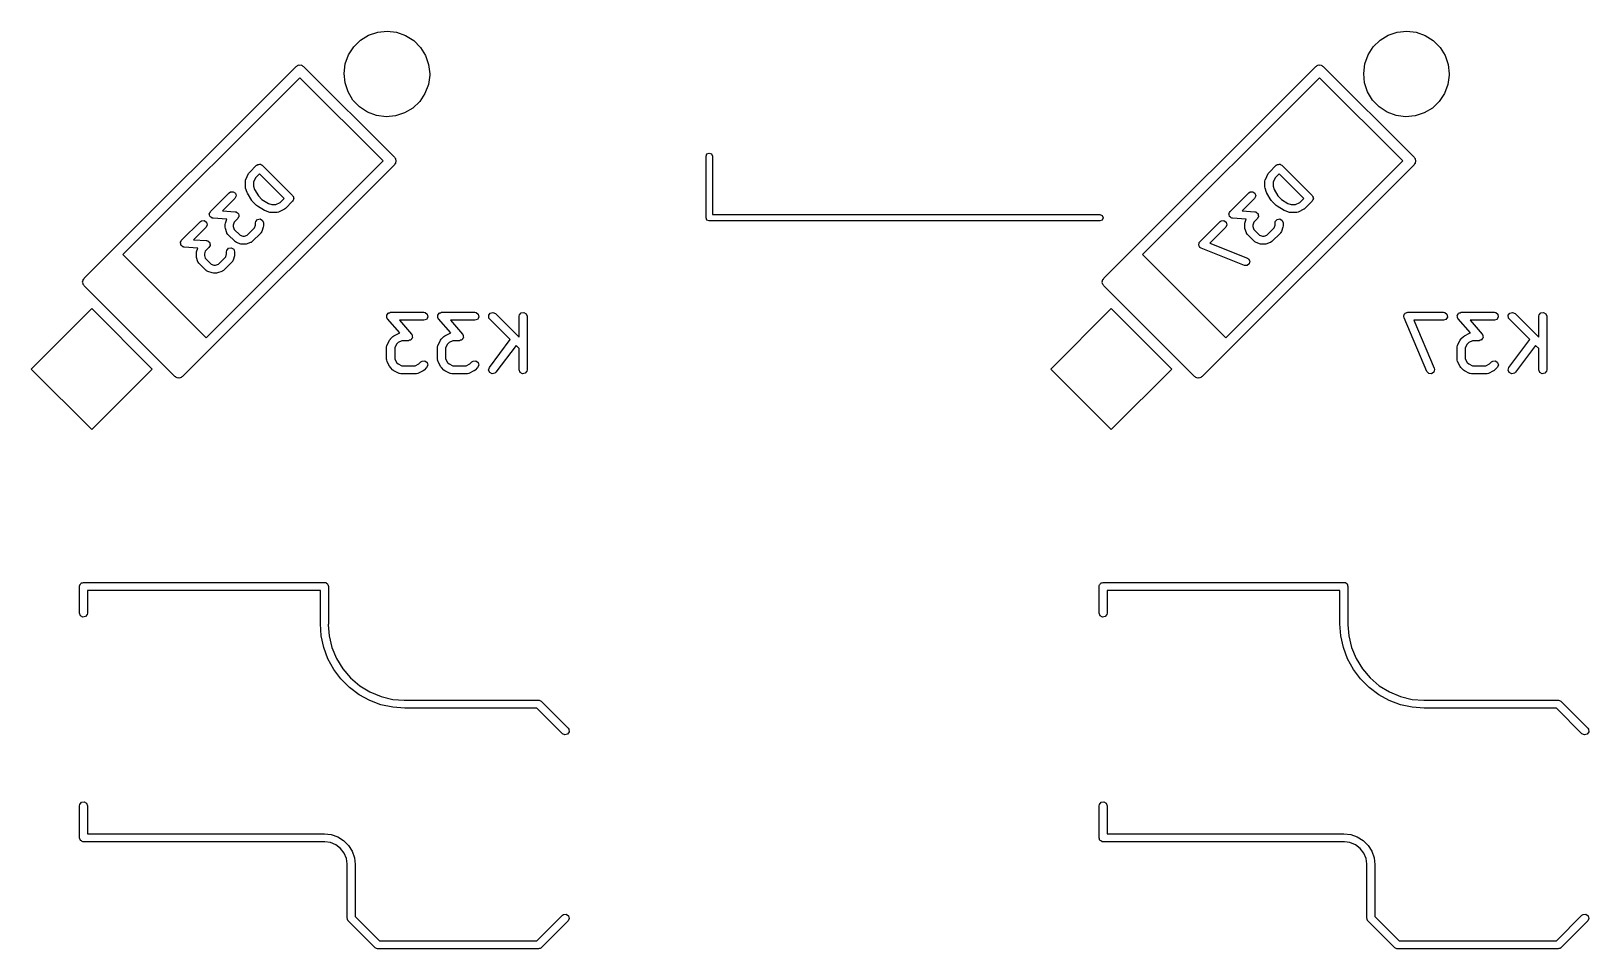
# Model space of a CAD drawing. Extents: x 63 to 245, y -153 to -57.
# Drawn here: x 215.67 to 244.77, y -153.44 to -136.28 of the extents above; entities that cross this region are included whole.
import ezdxf

# ---------------------------------------------------------------- set-up
doc = ezdxf.new("R2010")
doc.units = 0
doc.layers.add('BLACK', color=7, linetype='CONTINUOUS')

msp = doc.modelspace()

# ---------------------------------------------------------------- linework, layer by layer
at = {"layer": 'BLACK', "linetype": 'CONTINUOUS'}
for p, q in [((221.695, -136.578), (221.822, -136.453)), ((221.822, -136.453), (221.974, -136.359)), ((221.974, -136.359), (222.143, -136.302)), ((222.143, -136.302), (222.32, -136.283)), ((222.32, -136.283), (222.497, -136.304)), ((222.497, -136.304), (222.665, -136.364)), ((222.665, -136.364), (222.816, -136.46)), ((222.816, -136.46), (222.942, -136.586)), ((240.745, -136.578), (240.872, -136.453)), ((240.872, -136.453), (241.024, -136.359)), ((241.024, -136.359), (241.193, -136.302)), ((241.193, -136.302), (241.37, -136.283)), ((241.37, -136.283), (241.547, -136.304)), ((241.547, -136.304), (241.715, -136.364)), ((241.715, -136.364), (241.866, -136.46)), ((241.866, -136.46), (241.992, -136.586)), ((221.537, -136.895), (221.598, -136.728)), ((221.598, -136.728), (221.695, -136.578)), ((222.942, -136.586), (223.036, -136.738)), ((223.036, -136.738), (223.095, -136.906)), ((240.587, -136.895), (240.648, -136.728)), ((240.648, -136.728), (240.745, -136.578)), ((241.992, -136.586), (242.086, -136.738)), ((242.086, -136.738), (242.145, -136.906)), ((216.658, -140.902), (220.618, -136.942)), ((220.618, -136.942), (220.632, -136.935)), ((220.632, -136.935), (220.643, -136.923)), ((220.643, -136.923), (220.659, -136.921)), ((220.659, -136.921), (220.673, -136.914)), ((220.673, -136.914), (220.688, -136.916)), ((220.688, -136.916), (220.704, -136.914)), ((220.704, -136.914), (220.718, -136.921)), ((220.718, -136.921), (220.734, -136.923)), ((220.734, -136.923), (220.745, -136.935)), ((220.745, -136.935), (220.759, -136.942)), ((220.759, -136.942), (222.456, -138.639)), ((221.515, -137.072), (221.537, -136.895)), ((221.532, -137.25), (221.515, -137.072)), ((223.095, -136.906), (223.115, -137.083)), ((235.708, -140.902), (239.668, -136.942)), ((239.668, -136.942), (239.682, -136.935)), ((239.682, -136.935), (239.693, -136.923)), ((239.693, -136.923), (239.709, -136.921)), ((239.709, -136.921), (239.723, -136.914)), ((239.723, -136.914), (239.738, -136.916)), ((239.738, -136.916), (239.754, -136.914)), ((239.754, -136.914), (239.768, -136.921)), ((239.768, -136.921), (239.784, -136.923)), ((239.784, -136.923), (239.795, -136.935)), ((239.795, -136.935), (239.809, -136.942)), ((239.809, -136.942), (241.506, -138.639)), ((240.565, -137.072), (240.587, -136.895)), ((240.582, -137.25), (240.565, -137.072)), ((242.145, -136.906), (242.165, -137.083)), ((220.688, -137.154), (217.383, -140.46)), ((222.244, -138.71), (220.688, -137.154)), ((221.588, -137.419), (221.532, -137.25)), ((223.09, -137.282), (223.026, -137.449)), ((223.114, -137.106), (223.09, -137.282)), ((223.115, -137.083), (223.114, -137.106)), ((239.738, -137.154), (236.433, -140.46)), ((241.294, -138.71), (239.738, -137.154)), ((240.638, -137.419), (240.582, -137.25)), ((242.14, -137.282), (242.076, -137.449)), ((242.164, -137.106), (242.14, -137.282)), ((242.165, -137.083), (242.164, -137.106)), ((221.681, -137.571), (221.588, -137.419)), ((221.805, -137.7), (221.681, -137.571)), ((222.928, -137.598), (222.798, -137.721)), ((223.026, -137.449), (222.928, -137.598)), ((240.731, -137.571), (240.638, -137.419)), ((240.855, -137.7), (240.731, -137.571)), ((241.978, -137.598), (241.848, -137.721)), ((242.076, -137.449), (241.978, -137.598)), ((221.954, -137.797), (221.805, -137.7)), ((222.121, -137.86), (221.954, -137.797)), ((222.298, -137.883), (222.121, -137.86)), ((222.476, -137.867), (222.298, -137.883)), ((222.645, -137.812), (222.476, -137.867)), ((222.798, -137.721), (222.645, -137.812)), ((241.004, -137.797), (240.855, -137.7)), ((241.171, -137.86), (241.004, -137.797)), ((241.348, -137.883), (241.171, -137.86)), ((241.526, -137.867), (241.348, -137.883)), ((241.695, -137.812), (241.526, -137.867)), ((241.848, -137.721), (241.695, -137.812)), ((222.456, -138.78), (218.496, -142.74)), ((218.938, -142.015), (222.244, -138.71)), ((219.746, -138.926), (219.881, -138.791)), ((219.881, -138.791), (219.889, -138.786)), ((219.889, -138.786), (219.891, -138.783)), ((219.891, -138.783), (219.894, -138.782)), ((219.894, -138.782), (219.902, -138.776)), ((219.902, -138.776), (219.922, -138.775)), ((219.922, -138.775), (219.941, -138.77)), ((219.941, -138.77), (219.947, -138.772)), ((219.947, -138.772), (219.954, -138.772)), ((219.954, -138.772), (219.969, -138.783)), ((219.969, -138.783), (219.987, -138.791)), ((219.987, -138.791), (220.553, -139.357)), ((222.456, -138.639), (222.463, -138.653)), ((222.463, -138.766), (222.456, -138.78)), ((222.463, -138.653), (222.475, -138.664)), ((222.475, -138.755), (222.463, -138.766)), ((222.475, -138.664), (222.477, -138.68)), ((222.477, -138.739), (222.475, -138.755)), ((222.477, -138.68), (222.484, -138.694)), ((222.484, -138.725), (222.477, -138.739)), ((222.484, -138.694), (222.482, -138.71)), ((222.482, -138.71), (222.484, -138.725)), ((228.277, -138.621), (228.295, -138.579)), ((228.277, -139.771), (228.277, -138.621)), ((228.295, -138.579), (228.337, -138.561)), ((228.337, -138.561), (228.379, -138.579)), ((228.379, -138.579), (228.397, -138.621)), ((228.397, -138.621), (228.397, -139.711)), ((241.506, -138.78), (237.546, -142.74)), ((237.988, -142.015), (241.294, -138.71)), ((238.796, -138.926), (238.931, -138.791)), ((238.931, -138.791), (238.939, -138.786)), ((238.939, -138.786), (238.941, -138.783)), ((238.941, -138.783), (238.944, -138.782)), ((238.944, -138.782), (238.952, -138.776)), ((238.952, -138.776), (238.972, -138.775)), ((238.972, -138.775), (238.991, -138.77)), ((238.991, -138.77), (238.997, -138.772)), ((238.997, -138.772), (239.004, -138.772)), ((239.004, -138.772), (239.019, -138.783)), ((239.019, -138.783), (239.037, -138.791)), ((239.037, -138.791), (239.603, -139.357)), ((241.506, -138.639), (241.513, -138.653)), ((241.513, -138.766), (241.506, -138.78)), ((241.513, -138.653), (241.525, -138.664)), ((241.525, -138.755), (241.513, -138.766)), ((241.525, -138.664), (241.527, -138.68)), ((241.527, -138.739), (241.525, -138.755)), ((241.527, -138.68), (241.534, -138.694)), ((241.534, -138.725), (241.527, -138.739)), ((241.534, -138.694), (241.532, -138.71)), ((241.532, -138.71), (241.534, -138.725)), ((219.671, -139.087), (219.675, -139.061)), ((219.671, -139.195), (219.671, -139.087)), ((219.675, -139.061), (219.678, -139.058)), ((219.678, -139.053), (219.732, -138.945)), ((219.678, -139.058), (219.678, -139.053)), ((219.732, -138.945), (219.746, -138.927)), ((219.746, -138.927), (219.746, -138.926)), ((219.861, -139.023), (219.821, -139.104)), ((219.821, -139.104), (219.821, -139.182)), ((219.934, -138.95), (219.861, -139.023)), ((220.394, -139.41), (219.934, -138.95)), ((238.721, -139.087), (238.725, -139.061)), ((238.721, -139.195), (238.721, -139.087)), ((238.725, -139.061), (238.728, -139.058)), ((238.728, -139.053), (238.782, -138.945)), ((238.728, -139.058), (238.728, -139.053)), ((238.782, -138.945), (238.796, -138.927)), ((238.796, -138.927), (238.796, -138.926)), ((238.911, -139.023), (238.871, -139.104)), ((238.871, -139.104), (238.871, -139.182)), ((238.984, -138.95), (238.911, -139.023)), ((239.444, -139.41), (238.984, -138.95)), ((219.019, -139.653), (219.369, -139.303)), ((219.369, -139.303), (219.391, -139.288)), ((219.391, -139.288), (219.442, -139.284)), ((219.442, -139.284), (219.484, -139.313)), ((219.497, -139.363), (219.475, -139.409)), ((219.484, -139.313), (219.497, -139.363)), ((219.671, -139.196), (219.671, -139.195)), ((219.674, -139.218), (219.671, -139.196)), ((219.701, -139.299), (219.674, -139.218)), ((219.704, -139.302), (219.701, -139.299)), ((219.708, -139.314), (219.704, -139.302)), ((219.789, -139.449), (219.708, -139.314)), ((219.821, -139.182), (219.841, -139.244)), ((219.841, -139.244), (219.913, -139.363)), ((219.913, -139.363), (219.981, -139.431)), ((220.553, -139.357), (220.559, -139.365)), ((220.559, -139.365), (220.561, -139.367)), ((220.561, -139.367), (220.562, -139.37)), ((220.562, -139.37), (220.568, -139.378)), ((220.568, -139.378), (220.569, -139.398)), ((220.569, -139.398), (220.575, -139.417)), ((238.069, -139.653), (238.419, -139.303)), ((238.419, -139.303), (238.441, -139.288)), ((238.441, -139.288), (238.492, -139.284)), ((238.492, -139.284), (238.534, -139.313)), ((238.547, -139.363), (238.525, -139.409)), ((238.534, -139.313), (238.547, -139.363)), ((238.721, -139.196), (238.721, -139.195)), ((238.724, -139.218), (238.721, -139.196)), ((238.751, -139.299), (238.724, -139.218)), ((238.754, -139.302), (238.751, -139.299)), ((238.758, -139.314), (238.754, -139.302)), ((238.839, -139.449), (238.758, -139.314)), ((238.871, -139.182), (238.891, -139.244)), ((238.891, -139.244), (238.963, -139.363)), ((238.963, -139.363), (239.031, -139.431)), ((239.603, -139.357), (239.609, -139.365)), ((239.609, -139.365), (239.611, -139.367)), ((239.611, -139.367), (239.612, -139.37)), ((239.612, -139.37), (239.618, -139.378)), ((239.618, -139.378), (239.619, -139.398)), ((239.619, -139.398), (239.625, -139.417)), ((218.997, -139.7), (219, -139.694)), ((218.999, -139.688), (219.011, -139.672)), ((219, -139.694), (218.999, -139.688)), ((219.011, -139.672), (219.019, -139.653)), ((219.475, -139.409), (219.242, -139.642)), ((219.242, -139.642), (219.481, -139.658)), ((219.481, -139.658), (219.492, -139.661)), ((219.492, -139.661), (219.496, -139.661)), ((219.496, -139.661), (219.498, -139.663)), ((219.498, -139.663), (219.506, -139.665)), ((219.506, -139.665), (219.521, -139.679)), ((219.521, -139.679), (219.538, -139.69)), ((219.538, -139.69), (219.539, -139.696)), ((219.539, -139.696), (219.543, -139.7)), ((219.792, -139.451), (219.789, -139.449)), ((219.8, -139.463), (219.792, -139.451)), ((219.881, -139.544), (219.8, -139.463)), ((219.884, -139.545), (219.881, -139.544)), ((219.896, -139.555), (219.884, -139.545)), ((220.03, -139.636), (219.896, -139.555)), ((219.981, -139.431), (220.1, -139.503)), ((220.034, -139.637), (220.03, -139.636)), ((220.045, -139.643), (220.034, -139.637)), ((220.126, -139.67), (220.045, -139.643)), ((220.1, -139.503), (220.162, -139.524)), ((220.128, -139.67), (220.126, -139.67)), ((220.15, -139.674), (220.128, -139.67)), ((220.257, -139.674), (220.15, -139.674)), ((220.162, -139.524), (220.24, -139.524)), ((220.24, -139.524), (220.321, -139.483)), ((220.262, -139.672), (220.257, -139.674)), ((220.266, -139.673), (220.262, -139.672)), ((220.291, -139.666), (220.266, -139.673)), ((220.399, -139.612), (220.291, -139.666)), ((220.321, -139.483), (220.394, -139.41)), ((220.4, -139.611), (220.399, -139.612)), ((220.418, -139.598), (220.4, -139.611)), ((220.553, -139.463), (220.418, -139.598)), ((220.561, -139.445), (220.553, -139.463)), ((220.572, -139.429), (220.561, -139.445)), ((220.575, -139.417), (220.572, -139.423)), ((220.572, -139.423), (220.572, -139.429)), ((238.047, -139.7), (238.05, -139.694)), ((238.049, -139.688), (238.061, -139.672)), ((238.05, -139.694), (238.049, -139.688)), ((238.061, -139.672), (238.069, -139.653)), ((238.525, -139.409), (238.292, -139.642)), ((238.292, -139.642), (238.531, -139.658)), ((238.531, -139.658), (238.542, -139.661)), ((238.542, -139.661), (238.546, -139.661)), ((238.546, -139.661), (238.548, -139.663)), ((238.548, -139.663), (238.556, -139.665)), ((238.556, -139.665), (238.571, -139.679)), ((238.571, -139.679), (238.588, -139.69)), ((238.588, -139.69), (238.589, -139.696)), ((238.589, -139.696), (238.593, -139.7)), ((238.842, -139.451), (238.839, -139.449)), ((238.85, -139.463), (238.842, -139.451)), ((238.931, -139.544), (238.85, -139.463)), ((238.934, -139.545), (238.931, -139.544)), ((238.946, -139.555), (238.934, -139.545)), ((239.08, -139.636), (238.946, -139.555)), ((239.031, -139.431), (239.15, -139.503)), ((239.084, -139.637), (239.08, -139.636)), ((239.095, -139.643), (239.084, -139.637)), ((239.176, -139.67), (239.095, -139.643)), ((239.15, -139.503), (239.212, -139.524)), ((239.178, -139.67), (239.176, -139.67)), ((239.2, -139.674), (239.178, -139.67)), ((239.307, -139.674), (239.2, -139.674)), ((239.212, -139.524), (239.29, -139.524)), ((239.29, -139.524), (239.371, -139.483)), ((239.312, -139.672), (239.307, -139.674)), ((239.316, -139.673), (239.312, -139.672)), ((239.341, -139.666), (239.316, -139.673)), ((239.449, -139.612), (239.341, -139.666)), ((239.371, -139.483), (239.444, -139.41)), ((239.45, -139.611), (239.449, -139.612)), ((239.468, -139.598), (239.45, -139.611)), ((239.603, -139.463), (239.468, -139.598)), ((239.611, -139.445), (239.603, -139.463)), ((239.622, -139.429), (239.611, -139.445)), ((239.625, -139.417), (239.622, -139.423)), ((239.622, -139.423), (239.622, -139.429)), ((218.48, -140.192), (218.831, -139.842)), ((218.937, -139.948), (218.703, -140.181)), ((218.831, -139.842), (218.852, -139.827)), ((218.852, -139.827), (218.903, -139.822)), ((218.903, -139.822), (218.945, -139.852)), ((218.958, -139.901), (218.937, -139.948)), ((218.945, -139.852), (218.958, -139.901)), ((219.003, -139.719), (218.997, -139.7)), ((219.005, -139.739), (219.003, -139.719)), ((219.009, -139.744), (219.005, -139.739)), ((219.011, -139.749), (219.009, -139.744)), ((219.027, -139.761), (219.011, -139.749)), ((219.042, -139.775), (219.027, -139.761)), ((219.05, -139.777), (219.042, -139.775)), ((219.053, -139.779), (219.05, -139.777)), ((219.056, -139.778), (219.053, -139.779)), ((219.067, -139.781), (219.056, -139.778)), ((219.322, -139.798), (219.067, -139.781)), ((219.293, -139.895), (219.297, -139.873)), ((219.293, -139.949), (219.293, -139.895)), ((219.294, -139.95), (219.293, -139.949)), ((219.297, -139.972), (219.294, -139.95)), ((219.297, -139.871), (219.322, -139.798)), ((219.297, -139.873), (219.297, -139.871)), ((219.324, -140.053), (219.297, -139.972)), ((219.461, -139.855), (219.443, -139.907)), ((219.443, -139.907), (219.443, -139.937)), ((219.443, -139.937), (219.461, -139.989)), ((219.529, -139.786), (219.461, -139.855)), ((219.461, -139.989), (219.571, -140.099)), ((219.538, -139.768), (219.529, -139.786)), ((219.549, -139.751), (219.538, -139.768)), ((219.543, -139.7), (219.546, -139.72)), ((219.546, -139.72), (219.551, -139.74)), ((219.551, -139.74), (219.548, -139.745)), ((219.548, -139.745), (219.549, -139.751)), ((219.705, -140.099), (219.842, -139.962)), ((219.842, -139.962), (219.859, -139.91)), ((219.859, -139.868), (219.864, -139.842)), ((219.859, -139.91), (219.859, -139.868)), ((219.864, -139.842), (219.897, -139.803)), ((219.897, -139.803), (219.947, -139.794)), ((219.947, -139.794), (219.992, -139.82)), ((220.005, -139.946), (219.978, -140.026)), ((219.992, -139.82), (220.009, -139.868)), ((220.009, -139.922), (220.005, -139.944)), ((220.005, -139.944), (220.005, -139.946)), ((220.009, -139.868), (220.009, -139.922)), ((228.295, -139.813), (228.277, -139.771)), ((228.337, -139.831), (228.295, -139.813)), ((235.637, -139.831), (228.337, -139.831)), ((228.397, -139.711), (235.637, -139.711)), ((235.637, -139.711), (235.679, -139.729)), ((235.679, -139.813), (235.637, -139.831)), ((235.679, -139.729), (235.697, -139.771)), ((235.697, -139.771), (235.679, -139.813)), ((237.503, -140.219), (237.881, -139.842)), ((237.987, -139.948), (237.69, -140.245)), ((237.881, -139.842), (237.902, -139.827)), ((237.902, -139.827), (237.953, -139.822)), ((237.953, -139.822), (237.995, -139.852)), ((238.008, -139.901), (237.987, -139.948)), ((237.995, -139.852), (238.008, -139.901)), ((238.053, -139.719), (238.047, -139.7)), ((238.055, -139.739), (238.053, -139.719)), ((238.059, -139.744), (238.055, -139.739)), ((238.061, -139.749), (238.059, -139.744)), ((238.077, -139.761), (238.061, -139.749)), ((238.092, -139.775), (238.077, -139.761)), ((238.1, -139.777), (238.092, -139.775)), ((238.103, -139.779), (238.1, -139.777)), ((238.106, -139.778), (238.103, -139.779)), ((238.117, -139.781), (238.106, -139.778)), ((238.372, -139.798), (238.117, -139.781)), ((238.343, -139.895), (238.347, -139.873)), ((238.343, -139.949), (238.343, -139.895)), ((238.344, -139.95), (238.343, -139.949)), ((238.347, -139.972), (238.344, -139.95)), ((238.347, -139.871), (238.372, -139.798)), ((238.347, -139.873), (238.347, -139.871)), ((238.374, -140.053), (238.347, -139.972)), ((238.511, -139.855), (238.493, -139.907)), ((238.493, -139.907), (238.493, -139.937)), ((238.493, -139.937), (238.511, -139.989)), ((238.579, -139.786), (238.511, -139.855)), ((238.511, -139.989), (238.621, -140.099)), ((238.588, -139.768), (238.579, -139.786)), ((238.599, -139.751), (238.588, -139.768)), ((238.593, -139.7), (238.596, -139.72)), ((238.596, -139.72), (238.601, -139.74)), ((238.601, -139.74), (238.598, -139.745)), ((238.598, -139.745), (238.599, -139.751)), ((238.755, -140.099), (238.892, -139.962)), ((238.892, -139.962), (238.909, -139.91)), ((238.909, -139.868), (238.914, -139.842)), ((238.909, -139.91), (238.909, -139.868)), ((238.914, -139.842), (238.947, -139.803)), ((238.947, -139.803), (238.997, -139.794)), ((238.997, -139.794), (239.042, -139.82)), ((239.055, -139.946), (239.028, -140.026)), ((239.042, -139.82), (239.059, -139.868)), ((239.059, -139.922), (239.055, -139.944)), ((239.055, -139.944), (239.055, -139.946)), ((239.059, -139.868), (239.059, -139.922)), ((218.459, -140.239), (218.461, -140.233)), ((218.464, -140.258), (218.459, -140.239)), ((218.461, -140.227), (218.472, -140.21)), ((218.461, -140.233), (218.461, -140.227)), ((218.466, -140.278), (218.464, -140.258)), ((218.47, -140.282), (218.466, -140.278)), ((218.472, -140.21), (218.48, -140.192)), ((218.703, -140.181), (218.942, -140.197)), ((218.942, -140.197), (218.953, -140.2)), ((218.953, -140.2), (218.957, -140.2)), ((218.957, -140.2), (218.959, -140.201)), ((218.959, -140.201), (218.968, -140.203)), ((218.968, -140.203), (218.982, -140.217)), ((218.982, -140.217), (218.999, -140.229)), ((218.999, -140.229), (219, -140.235)), ((219, -140.235), (219.005, -140.239)), ((219.005, -140.239), (219.007, -140.259)), ((219.007, -140.259), (219.012, -140.279)), ((219.012, -140.279), (219.01, -140.284)), ((219.327, -140.057), (219.324, -140.053)), ((219.327, -140.061), (219.327, -140.057)), ((219.342, -140.083), (219.327, -140.061)), ((219.477, -140.217), (219.342, -140.083)), ((219.481, -140.219), (219.477, -140.217)), ((219.483, -140.223), (219.481, -140.219)), ((219.506, -140.235), (219.483, -140.223)), ((219.587, -140.262), (219.506, -140.235)), ((219.571, -140.099), (219.623, -140.116)), ((219.589, -140.262), (219.587, -140.262)), ((219.611, -140.266), (219.589, -140.262)), ((219.665, -140.266), (219.611, -140.266)), ((219.623, -140.116), (219.653, -140.116)), ((219.653, -140.116), (219.705, -140.099)), ((219.666, -140.266), (219.665, -140.266)), ((219.688, -140.262), (219.666, -140.266)), ((219.769, -140.235), (219.688, -140.262)), ((219.773, -140.233), (219.769, -140.235)), ((219.777, -140.232), (219.773, -140.233)), ((219.799, -140.217), (219.777, -140.232)), ((219.96, -140.056), (219.799, -140.217)), ((219.962, -140.052), (219.96, -140.056)), ((219.966, -140.049), (219.962, -140.052)), ((219.978, -140.026), (219.966, -140.049)), ((237.482, -140.265), (237.489, -140.25)), ((237.484, -140.274), (237.482, -140.265)), ((237.482, -140.283), (237.484, -140.274)), ((237.489, -140.25), (237.493, -140.232)), ((237.493, -140.232), (237.5, -140.227)), ((237.5, -140.227), (237.503, -140.219)), ((237.69, -140.245), (238.392, -140.526)), ((238.377, -140.057), (238.374, -140.053)), ((238.377, -140.061), (238.377, -140.057)), ((238.392, -140.083), (238.377, -140.061)), ((238.527, -140.217), (238.392, -140.083)), ((238.531, -140.219), (238.527, -140.217)), ((238.533, -140.223), (238.531, -140.219)), ((238.556, -140.235), (238.533, -140.223)), ((238.637, -140.262), (238.556, -140.235)), ((238.621, -140.099), (238.673, -140.116)), ((238.639, -140.262), (238.637, -140.262)), ((238.661, -140.266), (238.639, -140.262)), ((238.715, -140.266), (238.661, -140.266)), ((238.673, -140.116), (238.703, -140.116)), ((238.703, -140.116), (238.755, -140.099)), ((238.716, -140.266), (238.715, -140.266)), ((238.738, -140.262), (238.716, -140.266)), ((238.819, -140.235), (238.738, -140.262)), ((238.823, -140.233), (238.819, -140.235)), ((238.827, -140.232), (238.823, -140.233)), ((238.849, -140.217), (238.827, -140.232)), ((239.01, -140.056), (238.849, -140.217)), ((239.012, -140.052), (239.01, -140.056)), ((239.016, -140.049), (239.012, -140.052)), ((239.028, -140.026), (239.016, -140.049)), ((217.383, -140.46), (218.938, -142.015)), ((218.472, -140.288), (218.47, -140.282)), ((218.489, -140.3), (218.472, -140.288)), ((218.503, -140.314), (218.489, -140.3)), ((218.511, -140.316), (218.503, -140.314)), ((218.514, -140.318), (218.511, -140.316)), ((218.517, -140.317), (218.514, -140.318)), ((218.528, -140.32), (218.517, -140.317)), ((218.783, -140.337), (218.528, -140.32)), ((218.755, -140.434), (218.759, -140.412)), ((218.755, -140.487), (218.755, -140.434)), ((218.755, -140.489), (218.755, -140.487)), ((218.759, -140.511), (218.755, -140.489)), ((218.759, -140.41), (218.783, -140.337)), ((218.759, -140.412), (218.759, -140.41)), ((218.785, -140.592), (218.759, -140.511)), ((218.922, -140.393), (218.905, -140.446)), ((218.905, -140.446), (218.905, -140.475)), ((218.905, -140.475), (218.922, -140.528)), ((218.99, -140.325), (218.922, -140.393)), ((218.922, -140.528), (219.032, -140.637)), ((218.999, -140.307), (218.99, -140.325)), ((219.01, -140.29), (218.999, -140.307)), ((219.01, -140.284), (219.01, -140.29)), ((219.166, -140.637), (219.303, -140.501)), ((219.303, -140.501), (219.32, -140.448)), ((219.32, -140.407), (219.325, -140.381)), ((219.32, -140.448), (219.32, -140.407)), ((219.325, -140.381), (219.358, -140.342)), ((219.358, -140.342), (219.408, -140.333)), ((219.408, -140.333), (219.453, -140.358)), ((219.44, -140.565), (219.427, -140.588)), ((219.467, -140.484), (219.44, -140.565)), ((219.453, -140.358), (219.47, -140.407)), ((219.47, -140.461), (219.466, -140.483)), ((219.466, -140.483), (219.467, -140.484)), ((219.47, -140.407), (219.47, -140.461)), ((236.433, -140.46), (237.988, -142.015)), ((237.49, -140.298), (237.482, -140.283)), ((237.495, -140.315), (237.49, -140.298)), ((237.502, -140.32), (237.495, -140.315)), ((237.506, -140.328), (237.502, -140.32)), ((237.529, -140.342), (237.506, -140.328)), ((238.337, -140.665), (237.529, -140.342)), ((238.392, -140.526), (238.415, -140.539)), ((238.415, -140.539), (238.439, -140.585)), ((218.788, -140.596), (218.785, -140.592)), ((218.789, -140.6), (218.788, -140.596)), ((218.804, -140.621), (218.789, -140.6)), ((218.938, -140.756), (218.804, -140.621)), ((218.942, -140.758), (218.938, -140.756)), ((218.945, -140.762), (218.942, -140.758)), ((218.968, -140.774), (218.945, -140.762)), ((219.048, -140.801), (218.968, -140.774)), ((219.032, -140.637), (219.084, -140.655)), ((219.05, -140.801), (219.048, -140.801)), ((219.072, -140.805), (219.05, -140.801)), ((219.126, -140.805), (219.072, -140.805)), ((219.084, -140.655), (219.114, -140.655)), ((219.114, -140.655), (219.166, -140.637)), ((219.128, -140.804), (219.126, -140.805)), ((219.15, -140.801), (219.128, -140.804)), ((219.231, -140.774), (219.15, -140.801)), ((219.234, -140.771), (219.231, -140.774)), ((219.239, -140.771), (219.234, -140.771)), ((219.26, -140.756), (219.239, -140.771)), ((219.421, -140.594), (219.26, -140.756)), ((219.423, -140.59), (219.421, -140.594)), ((219.427, -140.588), (219.423, -140.59)), ((238.388, -140.666), (238.337, -140.665)), ((238.428, -140.635), (238.388, -140.666)), ((238.439, -140.585), (238.428, -140.635)), ((216.63, -140.957), (216.637, -140.943)), ((216.632, -140.972), (216.63, -140.957)), ((216.63, -140.988), (216.632, -140.972)), ((216.637, -141.002), (216.63, -140.988)), ((216.637, -140.943), (216.639, -140.927)), ((216.639, -141.018), (216.637, -141.002)), ((216.639, -140.927), (216.651, -140.916)), ((216.651, -141.029), (216.639, -141.018)), ((216.651, -140.916), (216.658, -140.902)), ((216.658, -141.043), (216.651, -141.029)), ((218.355, -142.74), (216.658, -141.043)), ((235.68, -140.957), (235.687, -140.943)), ((235.682, -140.972), (235.68, -140.957)), ((235.68, -140.988), (235.682, -140.972)), ((235.687, -141.002), (235.68, -140.988)), ((235.687, -140.943), (235.689, -140.927)), ((235.689, -141.018), (235.687, -141.002)), ((235.689, -140.927), (235.701, -140.916)), ((235.701, -141.029), (235.689, -141.018)), ((235.701, -140.916), (235.708, -140.902)), ((235.708, -141.043), (235.701, -141.029)), ((237.405, -142.74), (235.708, -141.043)), ((215.668, -142.599), (216.799, -141.467)), ((216.799, -141.467), (217.931, -142.599)), ((222.311, -141.6), (222.314, -141.595)), ((222.315, -141.62), (222.311, -141.6)), ((222.314, -141.589), (222.327, -141.573)), ((222.314, -141.595), (222.314, -141.589)), ((222.315, -141.64), (222.315, -141.62)), ((222.32, -141.648), (222.315, -141.64)), ((222.32, -141.651), (222.32, -141.648)), ((222.323, -141.653), (222.32, -141.651)), ((222.329, -141.663), (222.323, -141.653)), ((222.327, -141.573), (222.337, -141.556)), ((222.556, -141.923), (222.329, -141.663)), ((222.337, -141.556), (222.343, -141.554)), ((222.343, -141.554), (222.346, -141.549)), ((222.346, -141.549), (222.366, -141.545)), ((222.366, -141.545), (222.385, -141.538)), ((222.385, -141.538), (223.004, -141.538)), ((223.004, -141.688), (222.55, -141.688)), ((222.55, -141.688), (222.775, -141.945)), ((223.004, -141.538), (223.03, -141.543)), ((223.052, -141.671), (223.004, -141.688)), ((223.03, -141.543), (223.069, -141.576)), ((223.078, -141.626), (223.052, -141.671)), ((223.069, -141.576), (223.078, -141.626)), ((223.264, -141.6), (223.267, -141.595)), ((223.267, -141.62), (223.264, -141.6)), ((223.266, -141.589), (223.279, -141.573)), ((223.267, -141.595), (223.266, -141.589)), ((223.268, -141.64), (223.267, -141.62)), ((223.272, -141.648), (223.268, -141.64)), ((223.273, -141.651), (223.272, -141.648)), ((223.275, -141.653), (223.273, -141.651)), ((223.281, -141.663), (223.275, -141.653)), ((223.279, -141.573), (223.289, -141.556)), ((223.509, -141.923), (223.281, -141.663)), ((223.289, -141.556), (223.295, -141.554)), ((223.295, -141.554), (223.299, -141.549)), ((223.299, -141.549), (223.318, -141.545)), ((223.318, -141.545), (223.337, -141.538)), ((223.337, -141.538), (223.957, -141.538)), ((223.957, -141.688), (223.503, -141.688)), ((223.503, -141.688), (223.727, -141.945)), ((223.957, -141.538), (223.982, -141.543)), ((224.005, -141.671), (223.957, -141.688)), ((223.982, -141.543), (224.021, -141.576)), ((224.03, -141.626), (224.005, -141.671)), ((224.021, -141.576), (224.03, -141.626)), ((224.217, -141.594), (224.247, -141.552)), ((224.222, -141.645), (224.217, -141.594)), ((224.237, -141.666), (224.222, -141.645)), ((224.619, -142.049), (224.237, -141.666)), ((224.247, -141.552), (224.296, -141.539)), ((224.296, -141.539), (224.343, -141.56)), ((224.343, -141.56), (224.786, -142.004)), ((224.786, -141.613), (224.791, -141.588)), ((224.786, -142.004), (224.786, -141.613)), ((224.791, -141.588), (224.824, -141.548)), ((224.824, -141.548), (224.874, -141.54)), ((224.874, -141.54), (224.919, -141.565)), ((224.919, -141.565), (224.936, -141.613)), ((224.936, -141.613), (224.936, -142.613)), ((234.718, -142.599), (235.849, -141.467)), ((235.849, -141.467), (236.981, -142.599)), ((241.313, -141.618), (241.315, -141.609)), ((241.319, -141.643), (241.313, -141.618)), ((241.314, -141.6), (241.322, -141.585)), ((241.315, -141.609), (241.314, -141.6)), ((241.747, -142.643), (241.319, -141.643)), ((241.322, -141.585), (241.327, -141.568)), ((241.327, -141.568), (241.335, -141.564)), ((241.335, -141.564), (241.339, -141.556)), ((241.339, -141.556), (241.356, -141.55)), ((241.356, -141.55), (241.37, -141.54)), ((241.37, -141.54), (241.379, -141.541)), ((241.379, -141.541), (241.387, -141.538)), ((241.387, -141.538), (242.054, -141.538)), ((242.054, -141.688), (241.501, -141.688)), ((241.501, -141.688), (241.885, -142.584)), ((242.054, -141.538), (242.08, -141.543)), ((242.102, -141.671), (242.054, -141.688)), ((242.08, -141.543), (242.119, -141.576)), ((242.128, -141.626), (242.102, -141.671)), ((242.119, -141.576), (242.128, -141.626)), ((242.314, -141.6), (242.317, -141.595)), ((242.317, -141.62), (242.314, -141.6)), ((242.316, -141.589), (242.329, -141.573)), ((242.317, -141.595), (242.316, -141.589)), ((242.318, -141.64), (242.317, -141.62)), ((242.322, -141.648), (242.318, -141.64)), ((242.323, -141.651), (242.322, -141.648)), ((242.325, -141.653), (242.323, -141.651)), ((242.331, -141.663), (242.325, -141.653)), ((242.329, -141.573), (242.339, -141.556)), ((242.559, -141.923), (242.331, -141.663)), ((242.339, -141.556), (242.345, -141.554)), ((242.345, -141.554), (242.349, -141.549)), ((242.349, -141.549), (242.368, -141.545)), ((242.368, -141.545), (242.387, -141.538)), ((242.387, -141.538), (243.007, -141.538)), ((243.007, -141.688), (242.553, -141.688)), ((242.553, -141.688), (242.777, -141.945)), ((243.007, -141.538), (243.032, -141.543)), ((243.055, -141.671), (243.007, -141.688)), ((243.032, -141.543), (243.071, -141.576)), ((243.08, -141.626), (243.055, -141.671)), ((243.071, -141.576), (243.08, -141.626)), ((243.267, -141.594), (243.297, -141.552)), ((243.272, -141.645), (243.267, -141.594)), ((243.287, -141.666), (243.272, -141.645)), ((243.669, -142.049), (243.287, -141.666)), ((243.297, -141.552), (243.346, -141.539)), ((243.346, -141.539), (243.393, -141.56)), ((243.393, -141.56), (243.836, -142.004)), ((243.836, -141.613), (243.841, -141.588)), ((243.836, -142.004), (243.836, -141.613)), ((243.841, -141.588), (243.874, -141.548)), ((243.874, -141.548), (243.924, -141.54)), ((243.924, -141.54), (243.969, -141.565)), ((243.969, -141.565), (243.986, -141.613)), ((243.986, -141.613), (243.986, -142.613)), ((222.38, -142.037), (222.427, -141.989)), ((222.427, -141.989), (222.446, -141.976)), ((222.446, -141.976), (222.447, -141.975)), ((222.447, -141.975), (222.542, -141.927)), ((222.542, -141.927), (222.556, -141.923)), ((222.775, -141.945), (222.781, -141.955)), ((222.789, -142.019), (222.777, -142.034)), ((222.781, -141.955), (222.783, -141.957)), ((222.783, -141.957), (222.784, -141.96)), ((222.784, -141.96), (222.788, -141.967)), ((222.788, -141.967), (222.789, -141.987)), ((222.789, -141.987), (222.792, -142.007)), ((222.792, -142.007), (222.789, -142.013)), ((222.789, -142.013), (222.789, -142.019)), ((223.332, -142.037), (223.38, -141.989)), ((223.38, -141.989), (223.398, -141.976)), ((223.398, -141.976), (223.399, -141.975)), ((223.399, -141.975), (223.494, -141.927)), ((223.494, -141.927), (223.509, -141.923)), ((223.727, -141.945), (223.733, -141.955)), ((223.742, -142.019), (223.729, -142.034)), ((223.733, -141.955), (223.736, -141.957)), ((223.736, -141.957), (223.736, -141.96)), ((223.736, -141.96), (223.741, -141.967)), ((223.741, -141.967), (223.741, -141.987)), ((223.741, -141.987), (223.745, -142.007)), ((223.745, -142.007), (223.742, -142.013)), ((223.742, -142.013), (223.742, -142.019)), ((242.382, -142.037), (242.43, -141.989)), ((242.43, -141.989), (242.448, -141.976)), ((242.448, -141.976), (242.449, -141.975)), ((242.449, -141.975), (242.544, -141.927)), ((242.544, -141.927), (242.559, -141.923)), ((242.777, -141.945), (242.783, -141.955)), ((242.792, -142.019), (242.779, -142.034)), ((242.783, -141.955), (242.786, -141.957)), ((242.786, -141.957), (242.786, -141.96)), ((242.786, -141.96), (242.791, -141.967)), ((242.791, -141.967), (242.791, -141.987)), ((242.791, -141.987), (242.795, -142.007)), ((242.795, -142.007), (242.792, -142.013)), ((242.792, -142.013), (242.792, -142.019)), ((222.31, -142.185), (222.315, -142.159)), ((222.31, -142.423), (222.31, -142.185)), ((222.315, -142.159), (222.317, -142.156)), ((222.317, -142.156), (222.318, -142.151)), ((222.318, -142.151), (222.366, -142.056)), ((222.366, -142.056), (222.379, -142.038)), ((222.379, -142.038), (222.38, -142.037)), ((222.494, -142.134), (222.46, -142.203)), ((222.46, -142.203), (222.46, -142.405)), ((222.525, -142.104), (222.494, -142.134)), ((222.593, -142.069), (222.525, -142.104)), ((222.718, -142.069), (222.593, -142.069)), ((222.737, -142.062), (222.718, -142.069)), ((222.757, -142.058), (222.737, -142.062)), ((222.761, -142.054), (222.757, -142.058)), ((222.767, -142.052), (222.761, -142.054)), ((222.777, -142.034), (222.767, -142.052)), ((223.262, -142.185), (223.267, -142.159)), ((223.262, -142.423), (223.262, -142.185)), ((223.267, -142.159), (223.27, -142.156)), ((223.27, -142.151), (223.318, -142.056)), ((223.27, -142.156), (223.27, -142.151)), ((223.318, -142.056), (223.331, -142.038)), ((223.331, -142.038), (223.332, -142.037)), ((223.447, -142.134), (223.412, -142.203)), ((223.412, -142.203), (223.412, -142.405)), ((223.477, -142.104), (223.447, -142.134)), ((223.546, -142.069), (223.477, -142.104)), ((223.671, -142.069), (223.546, -142.069)), ((223.69, -142.062), (223.671, -142.069)), ((223.71, -142.058), (223.69, -142.062)), ((223.713, -142.054), (223.71, -142.058)), ((223.719, -142.052), (223.713, -142.054)), ((223.729, -142.034), (223.719, -142.052)), ((224.23, -142.568), (224.619, -142.049)), ((224.727, -142.156), (224.35, -142.658)), ((224.786, -142.216), (224.727, -142.156)), ((224.786, -142.613), (224.786, -142.216)), ((242.312, -142.185), (242.317, -142.159)), ((242.312, -142.423), (242.312, -142.185)), ((242.317, -142.159), (242.32, -142.156)), ((242.32, -142.151), (242.368, -142.056)), ((242.32, -142.156), (242.32, -142.151)), ((242.368, -142.056), (242.381, -142.038)), ((242.381, -142.038), (242.382, -142.037)), ((242.497, -142.134), (242.462, -142.203)), ((242.462, -142.203), (242.462, -142.405)), ((242.527, -142.104), (242.497, -142.134)), ((242.596, -142.069), (242.527, -142.104)), ((242.721, -142.069), (242.596, -142.069)), ((242.74, -142.062), (242.721, -142.069)), ((242.76, -142.058), (242.74, -142.062)), ((242.763, -142.054), (242.76, -142.058)), ((242.769, -142.052), (242.763, -142.054)), ((242.779, -142.034), (242.769, -142.052)), ((243.28, -142.568), (243.669, -142.049)), ((243.777, -142.156), (243.4, -142.658)), ((243.836, -142.216), (243.777, -142.156)), ((243.836, -142.613), (243.836, -142.216)), ((216.799, -143.73), (215.668, -142.599)), ((217.931, -142.599), (216.799, -143.73)), ((222.312, -142.427), (222.31, -142.423)), ((222.311, -142.431), (222.312, -142.427)), ((222.318, -142.456), (222.311, -142.431)), ((222.366, -142.552), (222.318, -142.456)), ((222.367, -142.553), (222.366, -142.552)), ((222.38, -142.571), (222.367, -142.553)), ((222.427, -142.619), (222.38, -142.571)), ((222.46, -142.405), (222.494, -142.474)), ((222.494, -142.474), (222.525, -142.504)), ((222.525, -142.504), (222.593, -142.538)), ((222.593, -142.538), (222.844, -142.538)), ((222.844, -142.538), (222.912, -142.504)), ((222.912, -142.504), (222.951, -142.465)), ((222.951, -142.465), (222.972, -142.45)), ((222.972, -142.45), (223.024, -142.446)), ((223.057, -142.571), (223.01, -142.619)), ((223.024, -142.446), (223.066, -142.475)), ((223.079, -142.525), (223.057, -142.571)), ((223.066, -142.475), (223.079, -142.525)), ((223.264, -142.427), (223.262, -142.423)), ((223.263, -142.431), (223.264, -142.427)), ((223.27, -142.456), (223.263, -142.431)), ((223.318, -142.552), (223.27, -142.456)), ((223.319, -142.553), (223.318, -142.552)), ((223.332, -142.571), (223.319, -142.553)), ((223.38, -142.619), (223.332, -142.571)), ((223.412, -142.405), (223.447, -142.474)), ((223.447, -142.474), (223.477, -142.504)), ((223.477, -142.504), (223.546, -142.538)), ((223.546, -142.538), (223.796, -142.538)), ((223.796, -142.538), (223.864, -142.504)), ((223.864, -142.504), (223.903, -142.465)), ((223.903, -142.465), (223.925, -142.45)), ((223.925, -142.45), (223.976, -142.446)), ((224.01, -142.571), (223.962, -142.619)), ((223.976, -142.446), (224.018, -142.475)), ((224.031, -142.525), (224.01, -142.571)), ((224.018, -142.475), (224.031, -142.525)), ((224.215, -142.617), (224.23, -142.568)), ((235.849, -143.73), (234.718, -142.599)), ((236.981, -142.599), (235.849, -143.73)), ((241.891, -142.609), (241.876, -142.658)), ((241.885, -142.584), (241.891, -142.609)), ((242.314, -142.427), (242.312, -142.423)), ((242.313, -142.431), (242.314, -142.427)), ((242.32, -142.456), (242.313, -142.431)), ((242.368, -142.552), (242.32, -142.456)), ((242.369, -142.553), (242.368, -142.552)), ((242.382, -142.571), (242.369, -142.553)), ((242.43, -142.619), (242.382, -142.571)), ((242.462, -142.405), (242.497, -142.474)), ((242.497, -142.474), (242.527, -142.504)), ((242.527, -142.504), (242.596, -142.538)), ((242.596, -142.538), (242.846, -142.538)), ((242.846, -142.538), (242.914, -142.504)), ((242.914, -142.504), (242.953, -142.465)), ((242.953, -142.465), (242.975, -142.45)), ((242.975, -142.45), (243.026, -142.446)), ((243.06, -142.571), (243.012, -142.619)), ((243.026, -142.446), (243.068, -142.475)), ((243.081, -142.525), (243.06, -142.571)), ((243.068, -142.475), (243.081, -142.525)), ((243.265, -142.617), (243.28, -142.568)), ((218.369, -142.747), (218.355, -142.74)), ((218.38, -142.759), (218.369, -142.747)), ((218.396, -142.761), (218.38, -142.759)), ((218.41, -142.768), (218.396, -142.761)), ((218.426, -142.766), (218.41, -142.768)), ((218.441, -142.768), (218.426, -142.766)), ((218.455, -142.761), (218.441, -142.768)), ((218.471, -142.759), (218.455, -142.761)), ((218.482, -142.747), (218.471, -142.759)), ((218.496, -142.74), (218.482, -142.747)), ((222.429, -142.619), (222.427, -142.619)), ((222.447, -142.633), (222.429, -142.619)), ((222.542, -142.68), (222.447, -142.633)), ((222.546, -142.681), (222.542, -142.68)), ((222.55, -142.684), (222.546, -142.681)), ((222.576, -142.688), (222.55, -142.684)), ((222.861, -142.688), (222.576, -142.688)), ((222.865, -142.687), (222.861, -142.688)), ((222.87, -142.688), (222.865, -142.687)), ((222.895, -142.68), (222.87, -142.688)), ((222.99, -142.633), (222.895, -142.68)), ((222.991, -142.632), (222.99, -142.633)), ((223.01, -142.619), (222.991, -142.632)), ((223.381, -142.619), (223.38, -142.619)), ((223.399, -142.633), (223.381, -142.619)), ((223.494, -142.68), (223.399, -142.633)), ((223.499, -142.681), (223.494, -142.68)), ((223.502, -142.684), (223.499, -142.681)), ((223.528, -142.688), (223.502, -142.684)), ((223.814, -142.688), (223.528, -142.688)), ((223.818, -142.687), (223.814, -142.688)), ((223.822, -142.688), (223.818, -142.687)), ((223.847, -142.68), (223.822, -142.688)), ((223.942, -142.633), (223.847, -142.68)), ((223.944, -142.632), (223.942, -142.633)), ((223.962, -142.619), (223.944, -142.632)), ((224.235, -142.665), (224.215, -142.617)), ((224.281, -142.688), (224.235, -142.665)), ((224.331, -142.676), (224.281, -142.688)), ((224.35, -142.658), (224.331, -142.676)), ((224.804, -142.662), (224.786, -142.613)), ((224.848, -142.687), (224.804, -142.662)), ((224.899, -142.678), (224.848, -142.687)), ((224.932, -142.639), (224.899, -142.678)), ((224.936, -142.613), (224.932, -142.639)), ((237.419, -142.747), (237.405, -142.74)), ((237.43, -142.759), (237.419, -142.747)), ((237.446, -142.761), (237.43, -142.759)), ((237.46, -142.768), (237.446, -142.761)), ((237.476, -142.766), (237.46, -142.768)), ((237.491, -142.768), (237.476, -142.766)), ((237.505, -142.761), (237.491, -142.768)), ((237.521, -142.759), (237.505, -142.761)), ((237.532, -142.747), (237.521, -142.759)), ((237.546, -142.74), (237.532, -142.747)), ((241.782, -142.68), (241.747, -142.643)), ((241.833, -142.686), (241.782, -142.68)), ((241.876, -142.658), (241.833, -142.686)), ((242.431, -142.619), (242.43, -142.619)), ((242.449, -142.633), (242.431, -142.619)), ((242.544, -142.68), (242.449, -142.633)), ((242.549, -142.681), (242.544, -142.68)), ((242.552, -142.684), (242.549, -142.681)), ((242.578, -142.688), (242.552, -142.684)), ((242.864, -142.688), (242.578, -142.688)), ((242.868, -142.687), (242.864, -142.688)), ((242.872, -142.688), (242.868, -142.687)), ((242.897, -142.68), (242.872, -142.688)), ((242.992, -142.633), (242.897, -142.68)), ((242.994, -142.632), (242.992, -142.633)), ((243.012, -142.619), (242.994, -142.632)), ((243.285, -142.665), (243.265, -142.617)), ((243.331, -142.688), (243.285, -142.665)), ((243.381, -142.676), (243.331, -142.688)), ((243.4, -142.658), (243.381, -142.676)), ((243.854, -142.662), (243.836, -142.613)), ((243.898, -142.687), (243.854, -142.662)), ((243.949, -142.678), (243.898, -142.687)), ((243.982, -142.639), (243.949, -142.678)), ((243.986, -142.613), (243.982, -142.639)), ((216.572, -146.661), (216.574, -146.651)), ((216.572, -147.161), (216.572, -146.661)), ((216.573, -146.648), (216.575, -146.645)), ((216.574, -146.651), (216.573, -146.648)), ((216.575, -146.645), (216.577, -146.635)), ((216.577, -146.635), (216.589, -146.62)), ((216.589, -146.62), (216.599, -146.604)), ((216.599, -146.604), (216.605, -146.601)), ((216.605, -146.601), (216.609, -146.596)), ((216.609, -146.596), (216.629, -146.593)), ((216.629, -146.593), (216.647, -146.586)), ((216.647, -146.586), (221.147, -146.586)), ((221.147, -146.586), (221.157, -146.588)), ((221.157, -146.588), (221.16, -146.587)), ((221.16, -146.587), (221.163, -146.589)), ((221.163, -146.589), (221.173, -146.591)), ((221.173, -146.591), (221.188, -146.603)), ((221.188, -146.603), (221.204, -146.613)), ((221.204, -146.613), (221.207, -146.619)), ((221.207, -146.619), (221.212, -146.624)), ((221.212, -146.624), (221.215, -146.643)), ((221.215, -146.643), (221.222, -146.661)), ((221.222, -146.661), (221.222, -147.361)), ((235.622, -146.661), (235.624, -146.651)), ((235.622, -147.161), (235.622, -146.661)), ((235.623, -146.648), (235.625, -146.645)), ((235.624, -146.651), (235.623, -146.648)), ((235.625, -146.645), (235.627, -146.635)), ((235.627, -146.635), (235.639, -146.62)), ((235.639, -146.62), (235.649, -146.604)), ((235.649, -146.604), (235.655, -146.601)), ((235.655, -146.601), (235.659, -146.596)), ((235.659, -146.596), (235.679, -146.593)), ((235.679, -146.593), (235.697, -146.586)), ((235.697, -146.586), (240.197, -146.586)), ((240.197, -146.586), (240.207, -146.588)), ((240.207, -146.588), (240.21, -146.587)), ((240.21, -146.587), (240.213, -146.589)), ((240.213, -146.589), (240.223, -146.591)), ((240.223, -146.591), (240.238, -146.603)), ((240.238, -146.603), (240.254, -146.613)), ((240.254, -146.613), (240.257, -146.619)), ((240.257, -146.619), (240.262, -146.624)), ((240.262, -146.624), (240.265, -146.643)), ((240.265, -146.643), (240.272, -146.661)), ((240.272, -146.661), (240.272, -147.361)), ((221.072, -146.736), (216.722, -146.736)), ((216.722, -146.736), (216.722, -147.161)), ((221.072, -147.361), (221.072, -146.736)), ((240.122, -146.736), (235.772, -146.736)), ((235.772, -146.736), (235.772, -147.161)), ((240.122, -147.361), (240.122, -146.736)), ((216.59, -147.209), (216.572, -147.161)), ((216.634, -147.235), (216.59, -147.209)), ((216.684, -147.226), (216.634, -147.235)), ((216.717, -147.187), (216.684, -147.226)), ((216.722, -147.161), (216.717, -147.187)), ((235.64, -147.209), (235.622, -147.161)), ((235.684, -147.235), (235.64, -147.209)), ((235.734, -147.226), (235.684, -147.235)), ((235.767, -147.187), (235.734, -147.226)), ((235.772, -147.161), (235.767, -147.187)), ((221.088, -147.585), (221.072, -147.361)), ((221.222, -147.361), (221.219, -147.378)), ((221.219, -147.378), (221.235, -147.585)), ((240.138, -147.585), (240.122, -147.361)), ((240.272, -147.361), (240.269, -147.378)), ((240.269, -147.378), (240.285, -147.585)), ((221.136, -147.805), (221.088, -147.585)), ((221.214, -148.015), (221.136, -147.805)), ((221.235, -147.585), (221.288, -147.803)), ((221.288, -147.803), (221.373, -148.01)), ((240.186, -147.805), (240.138, -147.585)), ((240.264, -148.015), (240.186, -147.805)), ((240.285, -147.585), (240.338, -147.803)), ((240.338, -147.803), (240.423, -148.01)), ((221.322, -148.213), (221.214, -148.015)), ((221.373, -148.01), (221.491, -148.201)), ((240.372, -148.213), (240.264, -148.015)), ((240.423, -148.01), (240.541, -148.201)), ((221.457, -148.392), (221.322, -148.213)), ((221.616, -148.551), (221.457, -148.392)), ((221.491, -148.201), (221.636, -148.372)), ((221.636, -148.372), (221.807, -148.517)), ((240.507, -148.392), (240.372, -148.213)), ((240.666, -148.551), (240.507, -148.392)), ((240.541, -148.201), (240.686, -148.372)), ((240.686, -148.372), (240.857, -148.517)), ((221.795, -148.686), (221.616, -148.551)), ((221.993, -148.794), (221.795, -148.686)), ((221.807, -148.517), (221.998, -148.635)), ((221.998, -148.635), (222.205, -148.72)), ((222.205, -148.72), (222.423, -148.773)), ((240.845, -148.686), (240.666, -148.551)), ((241.043, -148.794), (240.845, -148.686)), ((240.857, -148.517), (241.048, -148.635)), ((241.048, -148.635), (241.255, -148.72)), ((241.255, -148.72), (241.473, -148.773)), ((222.203, -148.872), (221.993, -148.794)), ((222.423, -148.92), (222.203, -148.872)), ((222.423, -148.773), (222.636, -148.79)), ((222.647, -148.936), (222.423, -148.92)), ((222.636, -148.79), (222.647, -148.786)), ((222.647, -148.786), (225.147, -148.786)), ((225.116, -148.936), (222.647, -148.936)), ((225.594, -149.414), (225.116, -148.936)), ((225.147, -148.786), (225.152, -148.787)), ((225.152, -148.787), (225.154, -148.786)), ((225.154, -148.786), (225.157, -148.788)), ((225.157, -148.788), (225.173, -148.791)), ((225.173, -148.791), (225.185, -148.801)), ((225.185, -148.801), (225.2, -148.808)), ((225.2, -148.808), (225.7, -149.308)), ((241.253, -148.872), (241.043, -148.794)), ((241.473, -148.92), (241.253, -148.872)), ((241.473, -148.773), (241.686, -148.79)), ((241.697, -148.936), (241.473, -148.92)), ((241.686, -148.79), (241.697, -148.786)), ((241.697, -148.786), (244.197, -148.786)), ((244.166, -148.936), (241.697, -148.936)), ((244.644, -149.414), (244.166, -148.936)), ((244.197, -148.786), (244.202, -148.787)), ((244.202, -148.787), (244.204, -148.786)), ((244.204, -148.786), (244.207, -148.788)), ((244.207, -148.788), (244.223, -148.791)), ((244.223, -148.791), (244.235, -148.801)), ((244.235, -148.801), (244.25, -148.808)), ((244.25, -148.808), (244.75, -149.308)), ((225.64, -149.436), (225.594, -149.414)), ((225.69, -149.422), (225.64, -149.436)), ((225.719, -149.38), (225.69, -149.422)), ((225.7, -149.308), (225.715, -149.329)), ((225.715, -149.329), (225.719, -149.38)), ((244.69, -149.436), (244.644, -149.414)), ((244.74, -149.422), (244.69, -149.436)), ((244.769, -149.38), (244.74, -149.422)), ((244.75, -149.308), (244.765, -149.329)), ((244.765, -149.329), (244.769, -149.38)), ((216.572, -150.761), (216.577, -150.735)), ((216.577, -150.735), (216.609, -150.696)), ((216.609, -150.696), (216.66, -150.687)), ((216.66, -150.687), (216.704, -150.713)), ((216.704, -150.713), (216.722, -150.761)), ((235.622, -150.761), (235.627, -150.735)), ((235.627, -150.735), (235.659, -150.696)), ((235.659, -150.696), (235.71, -150.687)), ((235.71, -150.687), (235.754, -150.713)), ((235.754, -150.713), (235.772, -150.761)), ((216.572, -151.361), (216.572, -150.761)), ((216.722, -150.761), (216.722, -151.286)), ((235.622, -151.361), (235.622, -150.761)), ((235.772, -150.761), (235.772, -151.286)), ((216.722, -151.286), (221.147, -151.286)), ((221.147, -151.286), (221.275, -151.3)), ((221.275, -151.3), (221.396, -151.343)), ((235.772, -151.286), (240.197, -151.286)), ((240.197, -151.286), (240.325, -151.3)), ((240.325, -151.3), (240.446, -151.343)), ((216.579, -151.379), (216.572, -151.361)), ((216.582, -151.398), (216.579, -151.379)), ((216.587, -151.403), (216.582, -151.398)), ((216.59, -151.409), (216.587, -151.403)), ((216.606, -151.419), (216.59, -151.409)), ((216.621, -151.431), (216.606, -151.419)), ((216.631, -151.433), (216.621, -151.431)), ((216.634, -151.435), (216.631, -151.433)), ((216.637, -151.434), (216.634, -151.435)), ((216.647, -151.436), (216.637, -151.434)), ((221.147, -151.436), (216.647, -151.436)), ((221.155, -151.433), (221.147, -151.436)), ((221.258, -151.447), (221.155, -151.433)), ((221.361, -151.49), (221.258, -151.447)), ((221.45, -151.558), (221.361, -151.49)), ((221.396, -151.343), (221.506, -151.411)), ((221.518, -151.647), (221.45, -151.558)), ((221.506, -151.411), (221.597, -151.502)), ((221.597, -151.502), (221.665, -151.612)), ((221.665, -151.612), (221.708, -151.733)), ((235.629, -151.379), (235.622, -151.361)), ((235.632, -151.398), (235.629, -151.379)), ((235.637, -151.403), (235.632, -151.398)), ((235.64, -151.409), (235.637, -151.403)), ((235.656, -151.419), (235.64, -151.409)), ((235.671, -151.431), (235.656, -151.419)), ((235.681, -151.433), (235.671, -151.431)), ((235.684, -151.435), (235.681, -151.433)), ((235.687, -151.434), (235.684, -151.435)), ((235.697, -151.436), (235.687, -151.434)), ((240.197, -151.436), (235.697, -151.436)), ((240.205, -151.433), (240.197, -151.436)), ((240.308, -151.447), (240.205, -151.433)), ((240.411, -151.49), (240.308, -151.447)), ((240.5, -151.558), (240.411, -151.49)), ((240.446, -151.343), (240.556, -151.411)), ((240.568, -151.647), (240.5, -151.558)), ((240.556, -151.411), (240.647, -151.502)), ((240.647, -151.502), (240.715, -151.612)), ((240.715, -151.612), (240.758, -151.733)), ((221.561, -151.75), (221.518, -151.647)), ((221.574, -151.849), (221.561, -151.75)), ((221.572, -151.861), (221.574, -151.849)), ((221.572, -152.861), (221.572, -151.861)), ((221.708, -151.733), (221.722, -151.861)), ((221.722, -151.861), (221.722, -152.83)), ((240.611, -151.75), (240.568, -151.647)), ((240.624, -151.849), (240.611, -151.75)), ((240.622, -151.861), (240.624, -151.849)), ((240.622, -152.861), (240.622, -151.861)), ((240.758, -151.733), (240.772, -151.861)), ((240.772, -151.861), (240.772, -152.83)), ((225.594, -152.808), (225.615, -152.793)), ((225.615, -152.793), (225.666, -152.789)), ((225.666, -152.789), (225.708, -152.818)), ((244.644, -152.808), (244.665, -152.793)), ((244.665, -152.793), (244.716, -152.789)), ((244.716, -152.789), (244.758, -152.818)), ((221.578, -152.876), (221.572, -152.861)), ((221.579, -152.893), (221.578, -152.876)), ((221.588, -152.906), (221.579, -152.893)), ((221.59, -152.909), (221.588, -152.906)), ((221.591, -152.91), (221.59, -152.909)), ((221.594, -152.914), (221.591, -152.91)), ((222.094, -153.414), (221.594, -152.914)), ((221.722, -152.83), (222.178, -153.286)), ((225.116, -153.286), (225.594, -152.808)), ((225.7, -152.914), (225.2, -153.414)), ((225.722, -152.868), (225.7, -152.914)), ((225.708, -152.818), (225.722, -152.868)), ((240.628, -152.876), (240.622, -152.861)), ((240.629, -152.893), (240.628, -152.876)), ((240.638, -152.906), (240.629, -152.893)), ((240.64, -152.909), (240.638, -152.906)), ((240.641, -152.91), (240.64, -152.909)), ((240.644, -152.914), (240.641, -152.91)), ((241.144, -153.414), (240.644, -152.914)), ((240.772, -152.83), (241.228, -153.286)), ((244.166, -153.286), (244.644, -152.808)), ((244.75, -152.914), (244.25, -153.414)), ((244.772, -152.868), (244.75, -152.914)), ((244.758, -152.818), (244.772, -152.868)), ((222.178, -153.286), (225.116, -153.286)), ((241.228, -153.286), (244.166, -153.286)), ((222.109, -153.421), (222.094, -153.414)), ((222.121, -153.431), (222.109, -153.421)), ((222.137, -153.434), (222.121, -153.431)), ((222.14, -153.436), (222.137, -153.434)), ((222.142, -153.435), (222.14, -153.436)), ((222.147, -153.436), (222.142, -153.435)), ((225.147, -153.436), (222.147, -153.436)), ((225.162, -153.43), (225.147, -153.436)), ((225.179, -153.429), (225.162, -153.43)), ((225.192, -153.42), (225.179, -153.429)), ((225.195, -153.418), (225.192, -153.42)), ((225.196, -153.417), (225.195, -153.418)), ((225.2, -153.414), (225.196, -153.417)), ((241.159, -153.421), (241.144, -153.414)), ((241.171, -153.431), (241.159, -153.421)), ((241.187, -153.434), (241.171, -153.431)), ((241.19, -153.436), (241.187, -153.434)), ((241.192, -153.435), (241.19, -153.436)), ((241.197, -153.436), (241.192, -153.435)), ((244.197, -153.436), (241.197, -153.436)), ((244.212, -153.43), (244.197, -153.436)), ((244.229, -153.429), (244.212, -153.43)), ((244.242, -153.42), (244.229, -153.429)), ((244.245, -153.418), (244.242, -153.42)), ((244.246, -153.417), (244.245, -153.418)), ((244.25, -153.414), (244.246, -153.417))]:
    msp.add_line(p, q, dxfattribs=at)

doc.saveas('drawing.dxf')
